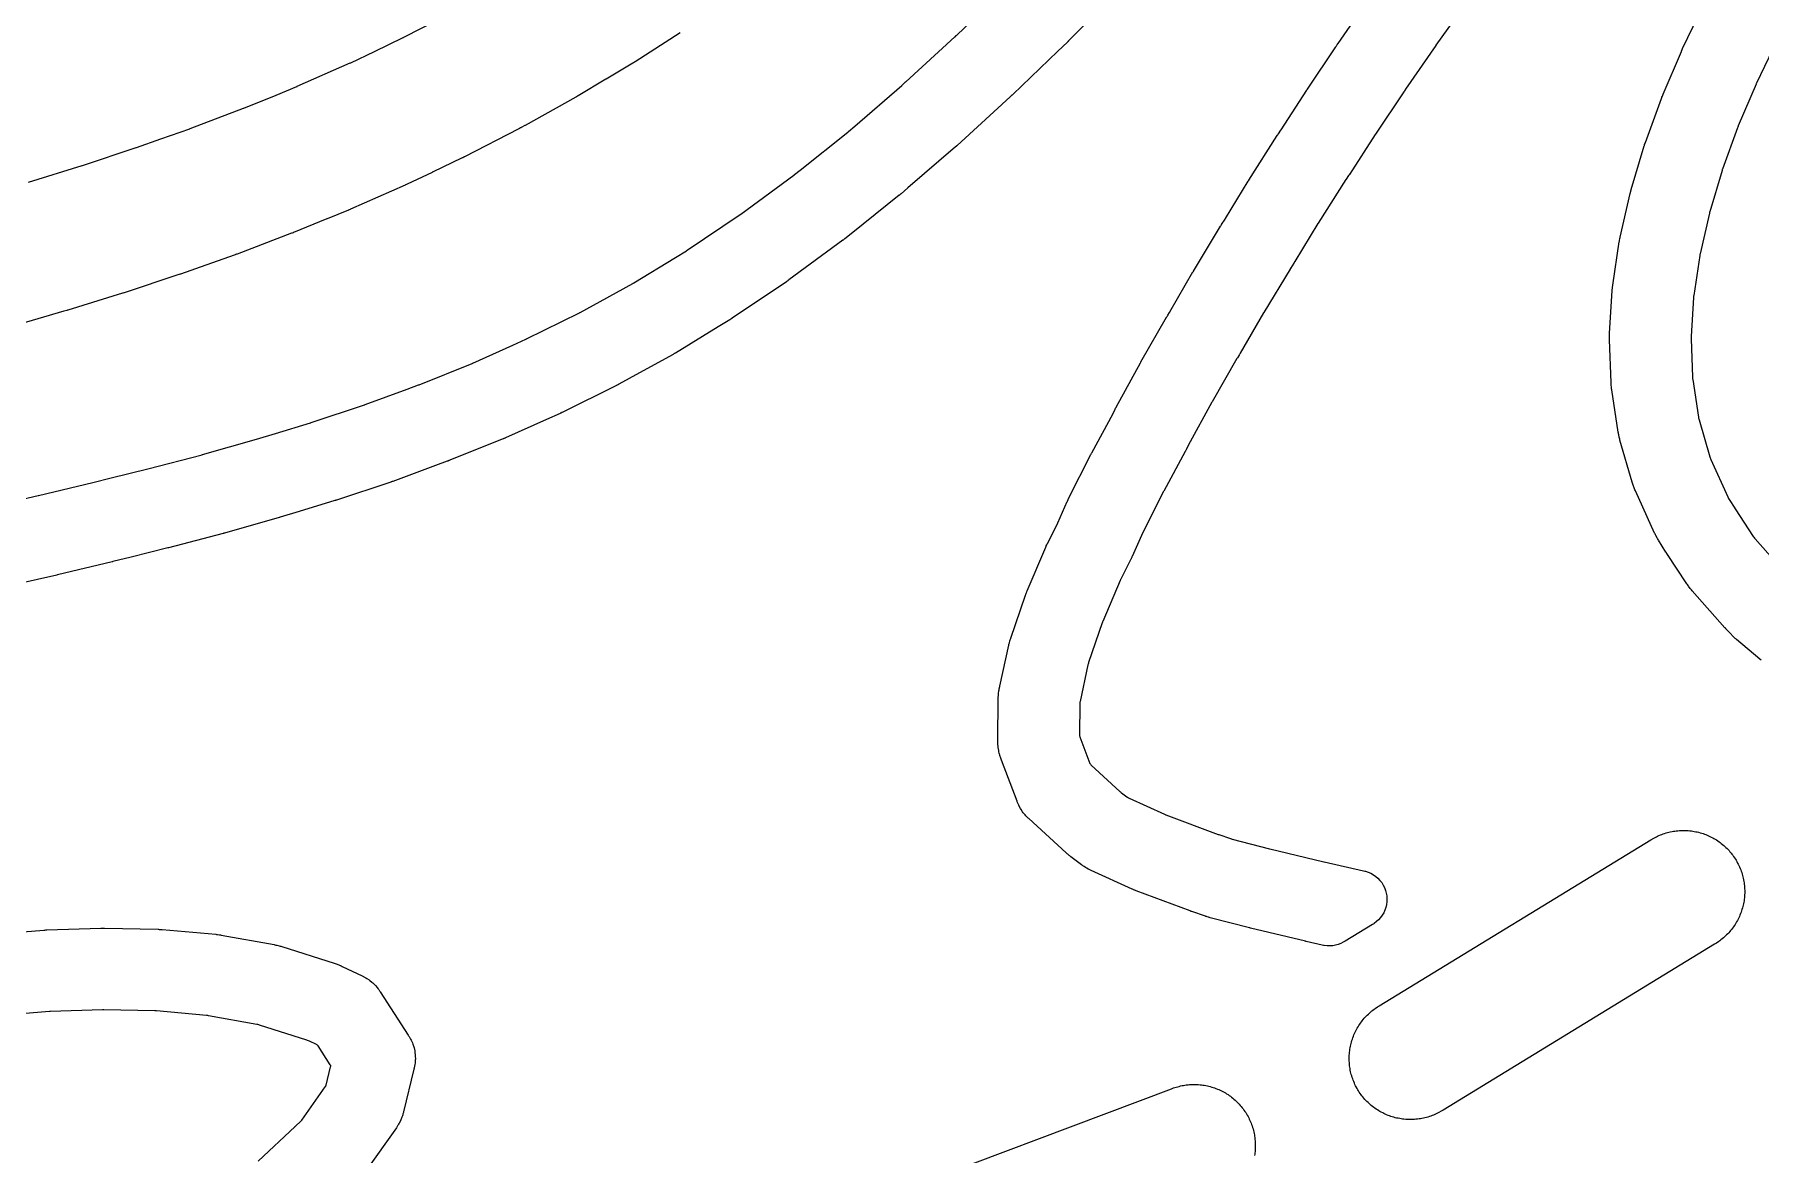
# Model space of a CAD drawing. Header units: metres. Extents: x -22.9 to 22.9, y 1.9 to 79.7.
# Drawn here: x -6.76 to -0.83, y 46.09 to 49.94 of the extents above; entities that cross this region are included whole.
import ezdxf

# ---------------------------------------------------------------- set-up
doc = ezdxf.new("R2010")
doc.units = ezdxf.units.M

msp = doc.modelspace()

# ---------------------------------------------------------------- linework, layer by layer
at = {"layer": 'MARKING'}
for points in [[(-6.9344, 48.3113), (-6.7462, 48.3544), (-6.7457, 48.3545), (-6.5588, 48.3993), (-6.4959, 48.415), (-6.4957, 48.4151), (-6.3707, 48.4459), (-6.37, 48.4461), (-6.1841, 48.4948), (-6.1836, 48.4949), (-6.1831, 48.4951), (-6.1826, 48.4952), (-5.9977, 48.5478), (-5.9968, 48.5481), (-5.9322, 48.5678), (-5.9321, 48.5679), (-5.8116, 48.6045), (-5.811, 48.6047), (-5.8103, 48.6049), (-5.8097, 48.6051), (-5.6265, 48.666), (-5.6258, 48.6662), (-5.625, 48.6665), (-5.6242, 48.6668), (-5.4797, 48.72), (-5.4413, 48.7342), (-5.4406, 48.7345), (-5.4399, 48.7347), (-5.4392, 48.735), (-5.257, 48.8081), (-5.2561, 48.8085), (-5.2552, 48.8089), (-5.2542, 48.8093), (-5.1169, 48.871), (-5.0728, 48.8909), (-5.072, 48.8913), (-5.0712, 48.8917), (-5.0703, 48.8921), (-4.8888, 48.982), (-4.8878, 48.9824), (-4.8869, 48.9829), (-4.886, 48.9834), (-4.818, 49.0207), (-4.7052, 49.0828), (-4.7043, 49.0834), (-4.7033, 49.0839), (-4.7023, 49.0845), (-4.5589, 49.1721), (-4.5215, 49.1951), (-4.5206, 49.1956), (-4.5197, 49.1962), (-4.5188, 49.1968), (-4.337, 49.3194), (-4.3362, 49.3199), (-4.3354, 49.3204), (-4.3346, 49.321), (-4.1525, 49.4548), (-4.1517, 49.4554), (-4.1509, 49.456), (-4.1501, 49.4566), (-4.1314, 49.4716), (-3.9676, 49.6026), (-3.9668, 49.6032), (-3.9661, 49.6038), (-3.9654, 49.6044), (-3.9439, 49.6229), (-3.9439, 49.623), (-3.782, 49.7624), (-3.7814, 49.7629), (-3.7807, 49.7635), (-3.7801, 49.7641), (-3.7689, 49.7744), (-3.7686, 49.7746), (-3.5997, 49.9294), (-3.5994, 49.9296), (-3.5951, 49.9335), (-3.5946, 49.934), (-3.5941, 49.9345), (-3.5936, 49.935), (-3.441, 50.0817)], [(-3.0883, 50.0371), (-3.2099, 49.9153), (-3.2103, 49.9148), (-3.2108, 49.9144), (-3.2112, 49.9139), (-3.2124, 49.9128), (-3.2128, 49.9124), (-3.2133, 49.9119), (-3.2137, 49.9115), (-3.2465, 49.8803), (-3.4009, 49.7318), (-3.4015, 49.7313), (-3.402, 49.7308), (-3.4025, 49.7303), (-3.4038, 49.7291), (-3.4043, 49.7286), (-3.4049, 49.7281), (-3.4054, 49.7276), (-3.4102, 49.7233), (-3.5787, 49.5688), (-3.592, 49.5566), (-3.5926, 49.556), (-3.5933, 49.5555), (-3.5939, 49.5549), (-3.5956, 49.5534), (-3.5962, 49.5529), (-3.5968, 49.5523), (-3.5975, 49.5517), (-3.7609, 49.411), (-3.7845, 49.3907), (-3.7852, 49.3901), (-3.7859, 49.3895), (-3.7866, 49.3889), (-3.7885, 49.3873), (-3.7892, 49.3867), (-3.7899, 49.3861), (-3.7907, 49.3855), (-3.9565, 49.2529), (-3.9775, 49.2361), (-3.9783, 49.2355), (-3.9791, 49.2349), (-3.9799, 49.2342), (-3.982, 49.2326), (-3.9828, 49.232), (-3.9836, 49.2314), (-3.9845, 49.2308), (-4.1697, 49.0948), (-4.1697, 49.0947), (-4.1713, 49.0936), (-4.1721, 49.093), (-4.1729, 49.0924), (-4.1737, 49.0919), (-4.1758, 49.0904), (-4.1766, 49.0898), (-4.1774, 49.0893), (-4.1782, 49.0887), (-4.3648, 48.963), (-4.3657, 48.9624), (-4.3666, 48.9618), (-4.3674, 48.9612), (-4.3698, 48.9597), (-4.3707, 48.9591), (-4.3716, 48.9586), (-4.3725, 48.958), (-4.4122, 48.9336), (-4.4124, 48.9335), (-4.5591, 48.8439), (-4.56, 48.8433), (-4.561, 48.8428), (-4.5619, 48.8422), (-4.5645, 48.8407), (-4.5654, 48.8402), (-4.5664, 48.8396), (-4.5674, 48.8391), (-4.6827, 48.7756), (-4.6829, 48.7755), (-4.7539, 48.7365), (-4.7548, 48.736), (-4.7557, 48.7355), (-4.7567, 48.735), (-4.7591, 48.7338), (-4.76, 48.7333), (-4.7609, 48.7328), (-4.7619, 48.7324), (-4.9484, 48.64), (-4.9492, 48.6396), (-4.95, 48.6392), (-4.9508, 48.6388), (-4.953, 48.6378), (-4.9538, 48.6374), (-4.9546, 48.637), (-4.9554, 48.6367), (-5.0017, 48.6158), (-5.0018, 48.6158), (-5.1421, 48.5527), (-5.143, 48.5523), (-5.1439, 48.5519), (-5.1449, 48.5515), (-5.1473, 48.5505), (-5.1482, 48.5501), (-5.1492, 48.5497), (-5.1501, 48.5493), (-5.3368, 48.4744), (-5.3375, 48.4741), (-5.3381, 48.4739), (-5.3388, 48.4736), (-5.3406, 48.4729), (-5.3412, 48.4727), (-5.3419, 48.4724), (-5.3426, 48.4722), (-5.3829, 48.4573), (-5.5296, 48.4033), (-5.5303, 48.403), (-5.5311, 48.4027), (-5.5318, 48.4025), (-5.5338, 48.4018), (-5.5345, 48.4015), (-5.5353, 48.4012), (-5.5361, 48.401), (-5.7231, 48.3388), (-5.7237, 48.3386), (-5.7243, 48.3384), (-5.725, 48.3382), (-5.7266, 48.3377), (-5.7272, 48.3375), (-5.7278, 48.3373), (-5.7284, 48.3371), (-5.8503, 48.3001), (-5.9156, 48.2801), (-5.9164, 48.2799), (-5.918, 48.2794), (-5.9191, 48.2791), (-6.1074, 48.2255), (-6.1079, 48.2254), (-6.1084, 48.2252), (-6.1089, 48.2251), (-6.1102, 48.2247), (-6.1107, 48.2246), (-6.1112, 48.2245), (-6.1117, 48.2243), (-6.2994, 48.1751), (-6.3, 48.175), (-6.3013, 48.1747), (-6.3021, 48.1745), (-6.4278, 48.1434), (-6.4904, 48.1278), (-6.4908, 48.1277), (-6.4916, 48.1275), (-6.4921, 48.1274), (-6.6807, 48.0822), (-6.6811, 48.0821), (-6.682, 48.0819), (-6.6826, 48.0817), (-6.871, 48.0385)], [(-6.7804, 49.4307), (-6.5956, 49.4879), (-6.5947, 49.4882), (-6.4105, 49.5491), (-6.4097, 49.5494), (-6.3253, 49.579), (-6.2265, 49.6141), (-6.226, 49.6143), (-6.2255, 49.6145), (-6.225, 49.6146), (-6.0423, 49.684), (-6.0418, 49.6842), (-6.0412, 49.6844), (-6.0407, 49.6846), (-5.93, 49.7296), (-5.8593, 49.7588), (-5.8588, 49.759), (-5.8582, 49.7593), (-5.8576, 49.7595), (-5.6756, 49.8398), (-5.675, 49.8401), (-5.6744, 49.8404), (-5.6738, 49.8406), (-5.5926, 49.8791), (-5.4934, 49.9267), (-5.4928, 49.927), (-5.4921, 49.9273), (-5.4915, 49.9277), (-5.3098, 50.0213)], [(-1.8723, 50.007), (-1.9487, 49.9011), (-1.949, 49.9007), (-1.9493, 49.9002), (-1.9496, 49.8998), (-2.0529, 49.7498), (-2.0533, 49.7491), (-2.0538, 49.7485), (-2.0542, 49.7478), (-2.0568, 49.7438), (-2.057, 49.7434), (-2.0573, 49.743), (-2.0576, 49.7425), (-2.0583, 49.7414), (-2.0586, 49.741), (-2.0589, 49.7405), (-2.0592, 49.7401), (-2.1567, 49.5954), (-2.1572, 49.5945), (-2.2459, 49.4571), (-2.2462, 49.4566), (-2.2465, 49.4561), (-2.2469, 49.4556), (-2.2477, 49.4543), (-2.248, 49.4538), (-2.2484, 49.4533), (-2.2487, 49.4528), (-2.2567, 49.441), (-2.2571, 49.4404), (-2.2575, 49.4398), (-2.258, 49.4391), (-2.3533, 49.2891), (-2.3538, 49.2882), (-2.4329, 49.1581), (-2.4333, 49.1575), (-2.4337, 49.1569), (-2.4341, 49.1562), (-2.4351, 49.1546), (-2.4355, 49.154), (-2.4359, 49.1534), (-2.4363, 49.1528), (-2.4483, 49.1343), (-2.4487, 49.1336), (-2.4492, 49.1329), (-2.4496, 49.1322), (-2.54, 48.9824), (-2.5405, 48.9816), (-2.6204, 48.8432), (-2.6208, 48.8425), (-2.6213, 48.8417), (-2.6217, 48.8409), (-2.6229, 48.8389), (-2.6234, 48.8382), (-2.6238, 48.8374), (-2.6243, 48.8366), (-2.6301, 48.8274), (-2.6306, 48.8265), (-2.6311, 48.8257), (-2.6316, 48.8249), (-2.7171, 48.6757), (-2.7176, 48.6749), (-2.799, 48.5261), (-2.7996, 48.525), (-2.8002, 48.5239), (-2.8008, 48.5228), (-2.8047, 48.5148), (-2.8051, 48.5138), (-2.8057, 48.5128), (-2.8062, 48.5117), (-2.8075, 48.5091), (-2.808, 48.5081), (-2.8085, 48.5071), (-2.8091, 48.5062), (-2.8828, 48.3701), (-2.8831, 48.3694), (-2.8834, 48.3688), (-2.8838, 48.3681), (-2.9578, 48.2213), (-2.9584, 48.2201), (-2.959, 48.2189), (-2.9595, 48.2177), (-2.9915, 48.1449), (-2.9921, 48.1437), (-2.9927, 48.1424), (-2.9932, 48.1412), (-2.9947, 48.138), (-2.9953, 48.1368), (-2.9959, 48.1355), (-2.9966, 48.1343), (-3.0303, 48.0677), (-3.0311, 48.0662), (-3.0318, 48.0646), (-3.0324, 48.0631), (-3.0924, 47.9221), (-3.0931, 47.9204), (-3.0937, 47.9188), (-3.0943, 47.9171), (-3.1408, 47.7817), (-3.1417, 47.7788), (-3.1425, 47.776), (-3.1432, 47.7731), (-3.1704, 47.6473), (-3.1707, 47.6456), (-3.1711, 47.6414), (-3.1712, 47.6397), (-3.1721, 47.5329), (-3.1721, 47.5314), (-3.1719, 47.5295), (-3.1714, 47.5276), (-3.1709, 47.5262), (-3.1364, 47.4349), (-3.1358, 47.4335), (-3.135, 47.4318), (-3.1337, 47.4304), (-3.1326, 47.4293), (-3.0335, 47.3386), (-3.0317, 47.337), (-3.0299, 47.3355), (-3.028, 47.334), (-3.0092, 47.3198), (-3.0077, 47.3187), (-3.0038, 47.3164), (-3.0021, 47.3156), (-2.8802, 47.2602), (-2.8786, 47.2595), (-2.877, 47.2588), (-2.8754, 47.2582), (-2.6959, 47.1911), (-2.6953, 47.1909), (-2.6947, 47.1907), (-2.6941, 47.1905), (-2.6539, 47.1766), (-2.6521, 47.176), (-2.6502, 47.1755), (-2.6483, 47.1749), (-2.5199, 47.1418), (-2.5191, 47.1416), (-2.3332, 47.0968), (-2.3323, 47.0966), (-2.1971, 47.0665), (-2.1923, 47.0653), (-2.1902, 47.0647), (-2.1808, 47.0617), (-2.1718, 47.0577), (-2.1631, 47.0528), (-2.1551, 47.0471), (-2.1476, 47.0406), (-2.1408, 47.0334), (-2.1347, 47.0256), (-2.1295, 47.0172), (-2.1251, 47.0084), (-2.1216, 46.9991), (-2.119, 46.9896), (-2.1174, 46.9798), (-2.1167, 46.97), (-2.117, 46.9601), (-2.1183, 46.9503), (-2.1206, 46.9406), (-2.1238, 46.9313), (-2.1279, 46.9223), (-2.1329, 46.9138), (-2.1387, 46.9057), (-2.1453, 46.8983), (-2.1525, 46.8916), (-2.1604, 46.8857), (-2.1622, 46.8844), (-2.1664, 46.8817), (-2.2606, 46.8242), (-2.2647, 46.8218), (-2.2668, 46.8207), (-2.2754, 46.8165), (-2.2844, 46.8131), (-2.2937, 46.8107), (-2.3031, 46.8091), (-2.3127, 46.8084), (-2.3223, 46.8087), (-2.3318, 46.8099), (-2.3341, 46.8103), (-2.3388, 46.8112), (-2.3936, 46.8234), (-2.3943, 46.8235), (-2.3959, 46.8239), (-2.3969, 46.8241), (-2.5852, 46.8695), (-2.5859, 46.8697), (-2.5873, 46.87), (-2.5882, 46.8703), (-2.7236, 46.9052), (-2.7255, 46.9057), (-2.7274, 46.9063), (-2.7293, 46.9068), (-2.7342, 46.9083), (-2.7361, 46.9089), (-2.738, 46.9095), (-2.7399, 46.9101), (-2.7869, 46.9263), (-2.7875, 46.9265), (-2.7881, 46.9267), (-2.7888, 46.927), (-2.7903, 46.9275), (-2.7909, 46.9277), (-2.7915, 46.928), (-2.7921, 46.9282), (-2.9779, 46.9976), (-2.9795, 46.9982), (-2.9812, 46.9988), (-2.9828, 46.9995), (-2.9869, 47.0012), (-2.9885, 47.0019), (-2.9901, 47.0026), (-2.9917, 47.0033), (-3.1321, 47.0671), (-3.1345, 47.0683), (-3.137, 47.0695), (-3.1394, 47.0707), (-3.1421, 47.0721), (-3.1469, 47.0747), (-3.1516, 47.0775), (-3.1562, 47.0805), (-3.1587, 47.0821), (-3.1609, 47.0837), (-3.1632, 47.0853), (-3.1654, 47.0869), (-3.2019, 47.1144), (-3.2038, 47.1159), (-3.2057, 47.1174), (-3.2075, 47.1189), (-3.2123, 47.1228), (-3.2141, 47.1244), (-3.2159, 47.126), (-3.2177, 47.1276), (-3.3463, 47.2453), (-3.348, 47.2469), (-3.3497, 47.2486), (-3.3514, 47.2502), (-3.3532, 47.252), (-3.3564, 47.2554), (-3.3592, 47.2585), (-3.3651, 47.2657), (-3.3674, 47.2687), (-3.3726, 47.2765), (-3.3746, 47.2796), (-3.3791, 47.2878), (-3.3809, 47.2916), (-3.3829, 47.2959), (-3.3839, 47.2982), (-3.3848, 47.3004), (-3.3857, 47.3025), (-3.3865, 47.3047), (-3.4399, 47.446), (-3.4403, 47.4471), (-3.4408, 47.4483), (-3.4412, 47.4495), (-3.4423, 47.4526), (-3.4427, 47.4538), (-3.4431, 47.455), (-3.4435, 47.4562), (-3.4444, 47.459), (-3.4452, 47.4615), (-3.4459, 47.4641), (-3.4466, 47.4667), (-3.4474, 47.4695), (-3.4486, 47.4747), (-3.4496, 47.4793), (-3.4512, 47.4899), (-3.4516, 47.4946), (-3.452, 47.4999), (-3.4522, 47.5029), (-3.4522, 47.5055), (-3.4523, 47.5082), (-3.4523, 47.5108), (-3.451, 47.6584), (-3.451, 47.6605), (-3.4509, 47.6626), (-3.4509, 47.6647), (-3.4507, 47.6671), (-3.4504, 47.6713), (-3.4501, 47.6751), (-3.4489, 47.6835), (-3.4483, 47.6872), (-3.4474, 47.6914), (-3.4467, 47.6946), (-3.4465, 47.6954), (-3.4463, 47.6963), (-3.4461, 47.6971), (-3.4456, 47.6992), (-3.4453, 47.7004), (-3.4151, 47.8403), (-3.4145, 47.8432), (-3.4138, 47.8461), (-3.413, 47.8489), (-3.4109, 47.8563), (-3.4101, 47.8591), (-3.4092, 47.8619), (-3.4083, 47.8647), (-3.3575, 48.0127), (-3.3569, 48.0144), (-3.3563, 48.0161), (-3.3557, 48.0178), (-3.354, 48.0221), (-3.3534, 48.0237), (-3.3527, 48.0254), (-3.352, 48.027), (-3.2883, 48.177), (-3.2876, 48.1785), (-3.2869, 48.18), (-3.2862, 48.1816), (-3.2844, 48.1855), (-3.2837, 48.1871), (-3.2829, 48.1886), (-3.2822, 48.1901), (-3.248, 48.2575), (-3.2474, 48.2587), (-3.2469, 48.2599), (-3.2463, 48.2612), (-3.2143, 48.3338), (-3.2138, 48.335), (-3.2133, 48.3362), (-3.2127, 48.3374), (-3.2112, 48.3405), (-3.2107, 48.3417), (-3.2101, 48.3429), (-3.2095, 48.3441), (-3.1328, 48.496), (-3.1325, 48.4967), (-3.1322, 48.4973), (-3.1318, 48.498), (-3.131, 48.4997), (-3.1306, 48.5003), (-3.1303, 48.5009), (-3.1299, 48.5016), (-3.0568, 48.6367), (-3.0563, 48.6377), (-3.0558, 48.6387), (-3.0553, 48.6397), (-3.0512, 48.648), (-3.0507, 48.6492), (-3.0501, 48.6503), (-3.0495, 48.6514), (-3.0481, 48.6543), (-3.0475, 48.6554), (-3.0469, 48.6565), (-3.0463, 48.6576), (-2.9628, 48.8099), (-2.9625, 48.8106), (-2.9616, 48.8121), (-2.9611, 48.8131), (-2.8732, 48.9664), (-2.8727, 48.9673), (-2.8722, 48.9681), (-2.8717, 48.969), (-2.8704, 48.9712), (-2.8699, 48.972), (-2.8694, 48.9728), (-2.8689, 48.9737), (-2.863, 48.9831), (-2.8625, 48.9839), (-2.862, 48.9847), (-2.8616, 48.9854), (-2.7827, 49.1221), (-2.7823, 49.1228), (-2.7814, 49.1242), (-2.7808, 49.1252), (-2.6882, 49.2788), (-2.6877, 49.2795), (-2.6873, 49.2802), (-2.6869, 49.2809), (-2.6857, 49.2827), (-2.6853, 49.2834), (-2.6849, 49.2841), (-2.6844, 49.2848), (-2.6723, 49.3035), (-2.6719, 49.3041), (-2.6715, 49.3047), (-2.6711, 49.3053), (-2.5927, 49.4342), (-2.5923, 49.4349), (-2.5914, 49.4364), (-2.5908, 49.4374), (-2.4932, 49.5911), (-2.4927, 49.5917), (-2.4923, 49.5924), (-2.4919, 49.593), (-2.4908, 49.5947), (-2.4904, 49.5953), (-2.49, 49.596), (-2.4895, 49.5966), (-2.4813, 49.6087), (-2.4809, 49.6092), (-2.4806, 49.6097), (-2.4803, 49.6102), (-2.3922, 49.7468), (-2.3918, 49.7475), (-2.3908, 49.749), (-2.3901, 49.75), (-2.2923, 49.8953), (-2.292, 49.8958), (-2.2917, 49.8962), (-2.2914, 49.8966), (-2.2884, 49.9012), (-2.288, 49.9019), (-2.2876, 49.9025), (-2.2872, 49.9032), (-2.2861, 49.9048), (-2.2856, 49.9055), (-2.2852, 49.9061), (-2.2848, 49.9067), (-2.1794, 50.0598)], [(-0.8328, 47.7898), (-0.8366, 47.7929), (-0.9166, 47.8601), (-0.9189, 47.8621), (-0.9212, 47.8641), (-0.9234, 47.8662), (-0.9285, 47.871), (-0.9305, 47.873), (-0.9325, 47.875), (-0.9344, 47.877), (-0.9522, 47.8959), (-0.9528, 47.8965), (-0.9533, 47.897), (-0.9538, 47.8976), (-0.9551, 47.8991), (-0.9556, 47.8996), (-0.9561, 47.9002), (-0.9567, 47.9008), (-1.0691, 48.0278), (-1.0714, 48.0305), (-1.0736, 48.0332), (-1.0758, 48.0359), (-1.0813, 48.0431), (-1.0834, 48.046), (-1.0854, 48.0488), (-1.0874, 48.0517), (-1.1564, 48.1561), (-1.1568, 48.1566), (-1.1571, 48.1571), (-1.1575, 48.1577), (-1.1583, 48.159), (-1.1587, 48.1596), (-1.159, 48.1601), (-1.1593, 48.1606), (-1.1845, 48.2008), (-1.1862, 48.2036), (-1.1878, 48.2065), (-1.1894, 48.2093), (-1.1935, 48.2169), (-1.195, 48.2198), (-1.1965, 48.2227), (-1.1979, 48.2257), (-1.2641, 48.371), (-1.2655, 48.3743), (-1.2669, 48.3776), (-1.2682, 48.381), (-1.2715, 48.3898), (-1.2727, 48.3933), (-1.2738, 48.3967), (-1.2749, 48.4002), (-1.3169, 48.5449), (-1.3178, 48.5481), (-1.3186, 48.5513), (-1.3193, 48.5544), (-1.3211, 48.5627), (-1.3218, 48.5659), (-1.3224, 48.5691), (-1.3229, 48.5723), (-1.3452, 48.718), (-1.3456, 48.7208), (-1.346, 48.7236), (-1.3463, 48.7265), (-1.347, 48.7339), (-1.3472, 48.7368), (-1.3474, 48.7396), (-1.3476, 48.7425), (-1.353, 48.8892), (-1.3531, 48.8917), (-1.3531, 48.8942), (-1.3531, 48.8966), (-1.353, 48.9031), (-1.353, 48.9056), (-1.3529, 48.9081), (-1.3528, 48.9106), (-1.3435, 49.0583), (-1.3433, 49.0605), (-1.3432, 49.0626), (-1.343, 49.0648), (-1.3424, 49.0704), (-1.3421, 49.0725), (-1.3418, 49.0747), (-1.3415, 49.0768), (-1.3192, 49.2255), (-1.3189, 49.2274), (-1.3186, 49.2292), (-1.3183, 49.2311), (-1.3174, 49.2359), (-1.317, 49.2378), (-1.3166, 49.2396), (-1.3162, 49.2414), (-1.2821, 49.391), (-1.2817, 49.3926), (-1.2813, 49.3942), (-1.2809, 49.3958), (-1.2798, 49.4), (-1.2794, 49.4016), (-1.2789, 49.4032), (-1.2785, 49.4048), (-1.2335, 49.555), (-1.2331, 49.5564), (-1.2327, 49.5578), (-1.2322, 49.5592), (-1.231, 49.5628), (-1.2305, 49.5642), (-1.23, 49.5656), (-1.2296, 49.567), (-1.1747, 49.7175), (-1.1742, 49.7189), (-1.1736, 49.7204), (-1.173, 49.7218), (-1.1715, 49.7255), (-1.171, 49.727), (-1.1704, 49.7284), (-1.1697, 49.7298), (-1.169, 49.7317), (-1.1687, 49.7321), (-1.1063, 49.8794), (-1.1058, 49.8805), (-1.1053, 49.8816), (-1.1048, 49.8828), (-1.1035, 49.8857), (-1.103, 49.8868), (-1.1025, 49.8879), (-1.1019, 49.889), (-1.0287, 50.0404)], [(-4.5433, 49.9427), (-4.6976, 49.8439), (-4.6982, 49.8435), (-4.6988, 49.8431), (-4.6994, 49.8427), (-4.7031, 49.8404), (-4.7037, 49.84), (-4.7043, 49.8396), (-4.7049, 49.8393), (-4.7965, 49.7842), (-4.7967, 49.7841), (-4.7974, 49.7836), (-4.7977, 49.7835), (-4.8931, 49.7267), (-4.8938, 49.7263), (-4.8944, 49.7259), (-4.895, 49.7255), (-4.899, 49.7232), (-4.8997, 49.7229), (-4.9003, 49.7225), (-4.901, 49.7222), (-5.075, 49.6255), (-5.0752, 49.6254), (-5.0759, 49.6249), (-5.0762, 49.6248), (-5.0893, 49.6176), (-5.0898, 49.6173), (-5.0904, 49.617), (-5.091, 49.6167), (-5.0946, 49.6148), (-5.0951, 49.6145), (-5.0957, 49.6142), (-5.0963, 49.6139), (-5.2836, 49.5173), (-5.2842, 49.517), (-5.2849, 49.5166), (-5.2855, 49.5163), (-5.2895, 49.5143), (-5.2902, 49.514), (-5.2908, 49.5137), (-5.2915, 49.5134), (-5.3935, 49.4644), (-5.3937, 49.4643), (-5.3945, 49.4639), (-5.3948, 49.4638), (-5.4797, 49.4236), (-5.4804, 49.4233), (-5.481, 49.423), (-5.4816, 49.4227), (-5.4853, 49.421), (-5.4859, 49.4207), (-5.4865, 49.4205), (-5.4872, 49.4202), (-5.6745, 49.3375), (-5.6751, 49.3373), (-5.6756, 49.337), (-5.6762, 49.3368), (-5.6797, 49.3353), (-5.6802, 49.3351), (-5.6808, 49.3348), (-5.6814, 49.3346), (-5.7545, 49.3044), (-5.7547, 49.3044), (-5.7555, 49.304), (-5.7557, 49.304), (-5.8698, 49.2575), (-5.8703, 49.2573), (-5.8709, 49.2571), (-5.8714, 49.2569), (-5.8749, 49.2555), (-5.8755, 49.2553), (-5.876, 49.2551), (-5.8766, 49.2548), (-6.0641, 49.1837), (-6.0646, 49.1835), (-6.0651, 49.1833), (-6.0656, 49.1831), (-6.0687, 49.182), (-6.0692, 49.1818), (-6.0697, 49.1816), (-6.0702, 49.1815), (-6.171, 49.1457), (-6.1713, 49.1455), (-6.2585, 49.1149), (-6.2593, 49.1146), (-6.2625, 49.1135), (-6.2634, 49.1132), (-6.4517, 49.051), (-6.4525, 49.0508), (-6.4557, 49.0497), (-6.4567, 49.0494), (-6.6452, 48.991), (-6.6457, 48.9909), (-6.6479, 48.9902), (-6.6486, 48.99), (-6.6585, 48.9871), (-6.6587, 48.987), (-6.8375, 48.9345)], [(-0.7781, 49.9155), (-0.8483, 49.7702), (-0.8489, 49.7691), (-0.8494, 49.768), (-0.8499, 49.7669), (-0.9108, 49.6233), (-0.911, 49.6226), (-0.9126, 49.6188), (-0.9133, 49.617), (-0.9651, 49.475), (-0.9656, 49.4736), (-0.966, 49.4722), (-0.9665, 49.4708), (-1.0089, 49.329), (-1.0093, 49.3274), (-1.0098, 49.3258), (-1.0101, 49.3242), (-1.0421, 49.1843), (-1.0424, 49.1825), (-1.0428, 49.1806), (-1.0431, 49.1788), (-1.0637, 49.0412), (-1.064, 49.0391), (-1.0642, 49.037), (-1.0644, 49.0348), (-1.0729, 48.9001), (-1.073, 48.8976), (-1.073, 48.8951), (-1.073, 48.8926), (-1.0681, 48.7609), (-1.0679, 48.7581), (-1.0676, 48.7552), (-1.0672, 48.7524), (-1.0476, 48.6238), (-1.047, 48.6205), (-1.0463, 48.6174), (-1.0454, 48.6142), (-1.0088, 48.488), (-1.0077, 48.4845), (-1.0064, 48.4812), (-1.005, 48.4778), (-0.9469, 48.3502), (-0.9454, 48.3472), (-0.9439, 48.3443), (-0.9422, 48.3415), (-0.9229, 48.3107), (-0.9226, 48.3101), (-0.9222, 48.3096), (-0.9219, 48.3091), (-0.8592, 48.2143), (-0.8572, 48.2115), (-0.8551, 48.2087), (-0.8529, 48.206), (-0.7484, 48.0879)], [(-6.9126, 46.8475), (-6.727, 46.8626), (-6.7258, 46.8627), (-6.7246, 46.8628), (-6.7234, 46.8629), (-6.7202, 46.863), (-6.719, 46.8631), (-6.7178, 46.8632), (-6.7166, 46.8632), (-6.5314, 46.8693), (-6.53, 46.8694), (-6.5286, 46.8694), (-6.5273, 46.8694), (-6.5237, 46.8694), (-6.5223, 46.8694), (-6.5209, 46.8694), (-6.5195, 46.8694), (-6.335, 46.8653), (-6.3333, 46.8653), (-6.3316, 46.8652), (-6.3299, 46.8651), (-6.3256, 46.8649), (-6.3239, 46.8648), (-6.3222, 46.8647), (-6.3205, 46.8645), (-6.1372, 46.8481), (-6.135, 46.8478), (-6.1328, 46.8476), (-6.1306, 46.8473), (-6.1248, 46.8465), (-6.1226, 46.8462), (-6.1204, 46.8459), (-6.1182, 46.8455), (-5.9371, 46.8127), (-5.934, 46.8121), (-5.9308, 46.8114), (-5.9277, 46.8107), (-5.9196, 46.8087), (-5.9165, 46.8079), (-5.9134, 46.807), (-5.9103, 46.8061), (-5.7308, 46.749), (-5.7275, 46.7479), (-5.7242, 46.7467), (-5.7209, 46.7455), (-5.7125, 46.7422), (-5.7093, 46.7408), (-5.7061, 46.7394), (-5.7029, 46.738), (-5.6344, 46.7051), (-5.6323, 46.7041), (-5.6303, 46.703), (-5.6283, 46.702), (-5.626, 46.7008), (-5.6221, 46.6985), (-5.6185, 46.6964), (-5.6109, 46.6914), (-5.608, 46.6892), (-5.6008, 46.6835), (-5.5981, 46.6811), (-5.5915, 46.6747), (-5.589, 46.6721), (-5.583, 46.6651), (-5.5805, 46.6619), (-5.5778, 46.6583), (-5.5763, 46.6562), (-5.575, 46.6543), (-5.5737, 46.6524), (-5.5724, 46.6505), (-5.4763, 46.5019), (-5.4749, 46.4998), (-5.4736, 46.4976), (-5.4723, 46.4954), (-5.4709, 46.493), (-5.4684, 46.4885), (-5.4664, 46.4845), (-5.4622, 46.4752), (-5.4607, 46.4714), (-5.4575, 46.4618), (-5.4565, 46.4579), (-5.4543, 46.4479), (-5.4536, 46.4439), (-5.4524, 46.4338), (-5.4521, 46.4298), (-5.452, 46.4196), (-5.4521, 46.4156), (-5.453, 46.4055), (-5.4536, 46.4009), (-5.4545, 46.3959), (-5.455, 46.3932), (-5.4555, 46.3907), (-5.456, 46.3882), (-5.4566, 46.3857), (-5.4926, 46.2382), (-5.4932, 46.2359), (-5.4938, 46.2336), (-5.4945, 46.2314), (-5.4952, 46.2289), (-5.4966, 46.2244), (-5.498, 46.2204), (-5.5015, 46.2117), (-5.503, 46.2083), (-5.5073, 46.1999), (-5.5094, 46.1963), (-5.5119, 46.1923), (-5.5132, 46.1901), (-5.5145, 46.1881), (-5.5158, 46.1862), (-5.5172, 46.1842), (-5.622, 46.0359)], [(-5.991, 46.0694), (-5.8649, 46.1882), (-5.8645, 46.1887), (-5.864, 46.1891), (-5.8635, 46.1896), (-5.8621, 46.1908), (-5.8616, 46.1912), (-5.8611, 46.1917), (-5.8606, 46.1921), (-5.8471, 46.2042), (-5.8457, 46.2055), (-5.8426, 46.209), (-5.8415, 46.2105), (-5.7612, 46.3241), (-5.7603, 46.3254), (-5.7594, 46.3271), (-5.7587, 46.3289), (-5.7583, 46.3304), (-5.7429, 46.3935), (-5.7426, 46.3951), (-5.7423, 46.3972), (-5.7432, 46.399), (-5.7441, 46.4004), (-5.7861, 46.4653), (-5.7869, 46.4666), (-5.7881, 46.468), (-5.7897, 46.469), (-5.791, 46.4697), (-5.8152, 46.4813), (-5.8184, 46.4827), (-5.8216, 46.4839), (-5.8249, 46.4851), (-5.9865, 46.5365), (-5.9896, 46.5373), (-5.9927, 46.5381), (-5.9959, 46.5388), (-6.1619, 46.5688), (-6.1641, 46.5692), (-6.1663, 46.5695), (-6.1686, 46.5697), (-6.3409, 46.5852), (-6.3425, 46.5854), (-6.3442, 46.5854), (-6.3459, 46.5855), (-6.5218, 46.5894), (-6.5232, 46.5894), (-6.5246, 46.5894), (-6.526, 46.5894), (-6.704, 46.5835), (-6.7052, 46.5834), (-6.7064, 46.5834), (-6.7076, 46.5833), (-6.8869, 46.5687)], [(-3.8784, 45.9328), (-2.856, 46.3182), (-2.8537, 46.3191), (-2.8514, 46.3199), (-2.849, 46.3206), (-2.8399, 46.3236), (-2.8352, 46.325), (-2.8305, 46.3262), (-2.8257, 46.3274), (-2.82, 46.3286), (-2.8152, 46.3295), (-2.8103, 46.3304), (-2.8055, 46.331), (-2.7996, 46.3317), (-2.7947, 46.3322), (-2.7898, 46.3325), (-2.7849, 46.3327), (-2.7791, 46.3328), (-2.7742, 46.3327), (-2.7693, 46.3326), (-2.7644, 46.3323), (-2.7585, 46.3318), (-2.7536, 46.3313), (-2.7488, 46.3307), (-2.7439, 46.3299), (-2.7381, 46.3289), (-2.7333, 46.3279), (-2.7285, 46.3268), (-2.7238, 46.3255), (-2.7181, 46.3239), (-2.7135, 46.3225), (-2.7088, 46.3209), (-2.7042, 46.3192), (-2.6987, 46.317), (-2.6942, 46.3151), (-2.6898, 46.3131), (-2.6853, 46.311), (-2.6801, 46.3083), (-2.6758, 46.3059), (-2.6716, 46.3035), (-2.6674, 46.3009), (-2.6624, 46.2978), (-2.6584, 46.295), (-2.6544, 46.2921), (-2.6505, 46.2892), (-2.6459, 46.2855), (-2.6421, 46.2824), (-2.6384, 46.2792), (-2.6348, 46.2758), (-2.6306, 46.2718), (-2.6271, 46.2683), (-2.6238, 46.2647), (-2.6205, 46.261), (-2.6167, 46.2565), (-2.6136, 46.2527), (-2.6106, 46.2488), (-2.6077, 46.2449), (-2.6044, 46.24), (-2.6017, 46.2359), (-2.5991, 46.2318), (-2.5966, 46.2276), (-2.5937, 46.2224), (-2.5915, 46.2181), (-2.5893, 46.2137), (-2.5872, 46.2092), (-2.5849, 46.2038), (-2.5831, 46.1993), (-2.5813, 46.1947), (-2.5797, 46.1901), (-2.5779, 46.1845), (-2.5765, 46.1798), (-2.5752, 46.175), (-2.5741, 46.1703), (-2.5728, 46.1645), (-2.5719, 46.1597), (-2.5711, 46.1549), (-2.5704, 46.15), (-2.5698, 46.1442), (-2.5693, 46.1393), (-2.569, 46.1344), (-2.5688, 46.1295), (-2.5687, 46.1236), (-2.5687, 46.1187), (-2.5689, 46.1138), (-2.5692, 46.1089), (-2.5697, 46.103), (-2.5702, 46.0982), (-2.5708, 46.0933), (-2.5716, 46.0884)]]:
    msp.add_lwpolyline(points, dxfattribs=at)
msp.add_lwpolyline([(-0.9183, 47.1022), (-0.9158, 47.098), (-0.913, 47.0928), (-0.9108, 47.0885), (-0.9086, 47.0841), (-0.9066, 47.0796), (-0.9043, 47.0742), (-0.9025, 47.0696), (-0.9008, 47.065), (-0.8992, 47.0604), (-0.8975, 47.0548), (-0.8961, 47.05), (-0.8949, 47.0453), (-0.8938, 47.0405), (-0.8926, 47.0348), (-0.8917, 47.0299), (-0.8909, 47.0251), (-0.8903, 47.0202), (-0.8897, 47.0144), (-0.8893, 47.0095), (-0.889, 47.0046), (-0.8888, 46.9997), (-0.8888, 46.9938), (-0.8889, 46.9889), (-0.8891, 46.984), (-0.8894, 46.9791), (-0.8899, 46.9733), (-0.8905, 46.9684), (-0.8912, 46.9635), (-0.8919, 46.9587), (-0.893, 46.9529), (-0.8941, 46.9481), (-0.8952, 46.9434), (-0.8965, 46.9386), (-0.8982, 46.933), (-0.8997, 46.9283), (-0.9013, 46.9237), (-0.903, 46.9191), (-0.9052, 46.9136), (-0.9072, 46.9091), (-0.9092, 46.9047), (-0.9114, 46.9003), (-0.9141, 46.8951), (-0.9165, 46.8908), (-0.919, 46.8866), (-0.9216, 46.8824), (-0.9248, 46.8775), (-0.9276, 46.8734), (-0.9305, 46.8695), (-0.9335, 46.8656), (-0.9371, 46.861), (-0.9403, 46.8573), (-0.9436, 46.8536), (-0.9469, 46.85), (-0.9511, 46.8458), (-0.9546, 46.8424), (-0.9582, 46.8391), (-0.9619, 46.8359), (-0.9664, 46.8321), (-0.9702, 46.829), (-0.9741, 46.8261), (-0.9781, 46.8232), (-0.986, 46.8179), (-0.9881, 46.8165), (-0.9901, 46.8152), (-0.9922, 46.8139), (-1.924, 46.2447), (-1.9262, 46.2434), (-1.9283, 46.2422), (-1.9304, 46.241), (-1.9388, 46.2364), (-1.9432, 46.2342), (-1.9476, 46.232), (-1.9521, 46.23), (-1.9575, 46.2277), (-1.962, 46.2259), (-1.9666, 46.2242), (-1.9713, 46.2226), (-1.9769, 46.2209), (-1.9816, 46.2195), (-1.9864, 46.2183), (-1.9911, 46.2172), (-1.9969, 46.216), (-2.0017, 46.2151), (-2.0066, 46.2144), (-2.0114, 46.2137), (-2.0173, 46.2131), (-2.0222, 46.2127), (-2.0271, 46.2124), (-2.032, 46.2122), (-2.0378, 46.2122), (-2.0427, 46.2123), (-2.0476, 46.2125), (-2.0525, 46.2128), (-2.0584, 46.2133), (-2.0633, 46.2139), (-2.0681, 46.2146), (-2.073, 46.2154), (-2.0787, 46.2165), (-2.0835, 46.2175), (-2.0883, 46.2186), (-2.093, 46.2199), (-2.0987, 46.2216), (-2.1034, 46.2231), (-2.108, 46.2247), (-2.1126, 46.2264), (-2.118, 46.2286), (-2.1225, 46.2306), (-2.127, 46.2326), (-2.1314, 46.2348), (-2.1366, 46.2375), (-2.1409, 46.2399), (-2.1451, 46.2424), (-2.1493, 46.245), (-2.1542, 46.2482), (-2.1582, 46.251), (-2.1622, 46.2539), (-2.1661, 46.2569), (-2.1706, 46.2606), (-2.1744, 46.2637), (-2.178, 46.267), (-2.1816, 46.2703), (-2.1858, 46.2745), (-2.1892, 46.278), (-2.1926, 46.2816), (-2.1958, 46.2853), (-2.1996, 46.2898), (-2.2026, 46.2936), (-2.2056, 46.2976), (-2.2084, 46.3015), (-2.2117, 46.3064), (-2.2144, 46.3105), (-2.2169, 46.3147), (-2.2194, 46.319), (-2.2222, 46.3241), (-2.2245, 46.3285), (-2.2266, 46.3329), (-2.2286, 46.3374), (-2.2309, 46.3428), (-2.2327, 46.3473), (-2.2344, 46.3519), (-2.236, 46.3566), (-2.2377, 46.3622), (-2.2391, 46.3669), (-2.2403, 46.3717), (-2.2414, 46.3764), (-2.2426, 46.3822), (-2.2435, 46.387), (-2.2443, 46.3919), (-2.2449, 46.3967), (-2.2455, 46.4026), (-2.2459, 46.4075), (-2.2462, 46.4124), (-2.2464, 46.4173), (-2.2464, 46.4231), (-2.2463, 46.428), (-2.2461, 46.4329), (-2.2458, 46.4378), (-2.2453, 46.4437), (-2.2447, 46.4486), (-2.2441, 46.4534), (-2.2433, 46.4583), (-2.2422, 46.464), (-2.2411, 46.4688), (-2.24, 46.4736), (-2.2387, 46.4783), (-2.2371, 46.484), (-2.2356, 46.4886), (-2.2339, 46.4933), (-2.2322, 46.4979), (-2.23, 46.5033), (-2.2281, 46.5078), (-2.226, 46.5123), (-2.2238, 46.5167), (-2.2211, 46.5219), (-2.2187, 46.5262), (-2.2162, 46.5304), (-2.2136, 46.5346), (-2.2104, 46.5395), (-2.2076, 46.5435), (-2.2047, 46.5475), (-2.2018, 46.5514), (-2.1981, 46.5559), (-2.1949, 46.5597), (-2.1916, 46.5633), (-2.1883, 46.5669), (-2.1842, 46.5711), (-2.1806, 46.5745), (-2.177, 46.5779), (-2.1733, 46.5811), (-2.1688, 46.5849), (-2.165, 46.5879), (-2.1611, 46.5909), (-2.1571, 46.5937), (-2.1492, 46.5991), (-2.1471, 46.6005), (-2.1451, 46.6018), (-2.143, 46.6031), (-1.2112, 47.1723), (-1.2091, 47.1735), (-1.2069, 47.1748), (-1.2048, 47.176), (-1.1964, 47.1805), (-1.192, 47.1828), (-1.1876, 47.1849), (-1.1831, 47.1869), (-1.1777, 47.1892), (-1.1732, 47.191), (-1.1686, 47.1927), (-1.1639, 47.1943), (-1.1583, 47.1961), (-1.1536, 47.1974), (-1.1489, 47.1986), (-1.1441, 47.1998), (-1.1383, 47.201), (-1.1335, 47.2018), (-1.1286, 47.2026), (-1.1238, 47.2032), (-1.1179, 47.2039), (-1.113, 47.2043), (-1.1082, 47.2045), (-1.1032, 47.2047), (-1.0974, 47.2048), (-1.0925, 47.2047), (-1.0876, 47.2045), (-1.0827, 47.2042), (-1.0768, 47.2036), (-1.0719, 47.2031), (-1.0671, 47.2024), (-1.0622, 47.2016), (-1.0565, 47.2005), (-1.0517, 47.1995), (-1.0469, 47.1983), (-1.0422, 47.197), (-1.0365, 47.1954), (-1.0319, 47.1939), (-1.0272, 47.1923), (-1.0226, 47.1905), (-1.0172, 47.1883), (-1.0127, 47.1864), (-1.0082, 47.1843), (-1.0038, 47.1822), (-0.9986, 47.1794), (-0.9943, 47.1771), (-0.9901, 47.1746), (-0.9859, 47.172), (-0.981, 47.1688), (-0.977, 47.166), (-0.973, 47.1631), (-0.9691, 47.1601), (-0.9646, 47.1564), (-0.9608, 47.1532), (-0.9572, 47.15), (-0.9536, 47.1466), (-0.9494, 47.1425), (-0.946, 47.139), (-0.9427, 47.1354), (-0.9394, 47.1317), (-0.9357, 47.1272), (-0.9326, 47.1233), (-0.9296, 47.1194), (-0.9268, 47.1154), (-0.9235, 47.1106), (-0.9208, 47.1064)], close=True, dxfattribs=at)

doc.saveas('drawing.dxf')
